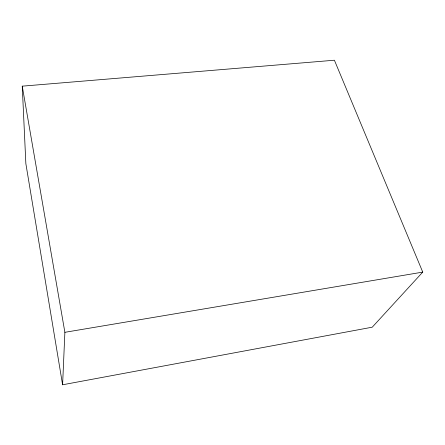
<?xml version="1.0" encoding="UTF-8"?>
<svg xmlns="http://www.w3.org/2000/svg" width="445" height="445" viewBox="0 0 445 445"><rect width="100%" height="100%" fill="white"/><g stroke="black" fill="none" stroke-linecap="round" stroke-linejoin="round"><path stroke-width="0.67" d="M62.6 384.78L64.881 332.315L22.25 86.163L334.401 60.22L422.75 272.106L372.254 327.186L62.6 384.78L25.86 163.671L22.25 86.163M64.881 332.315L422.75 272.106"/></g></svg>
